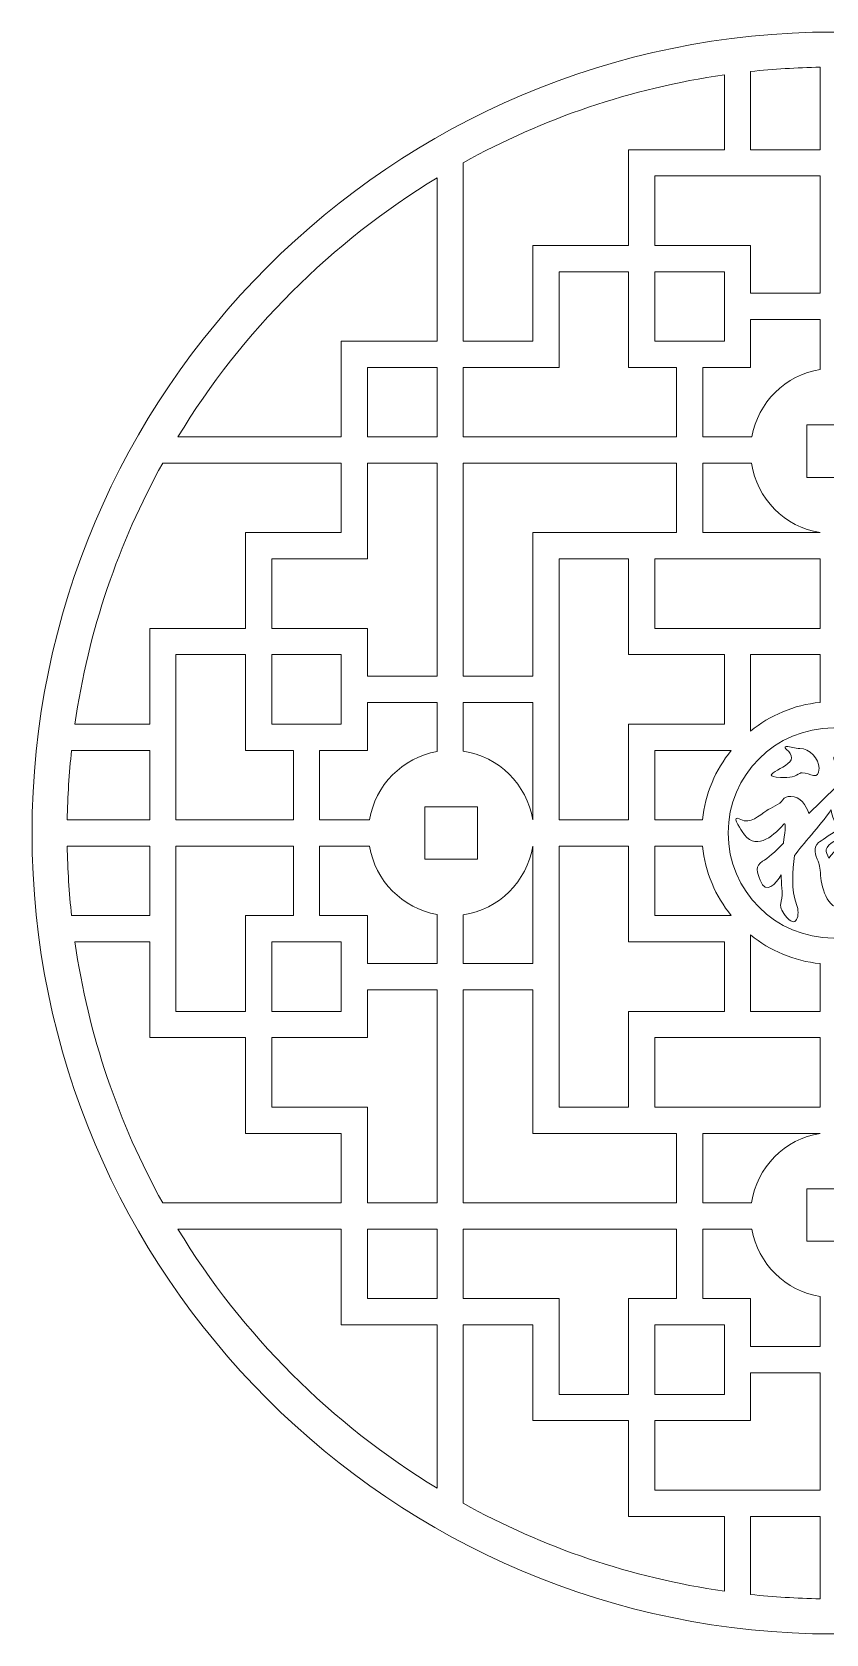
# Model space of a CAD drawing. Header units: centimetres. Extents: x -14 to 15, y -13.5 to 15.5.
# Drawn here: x -13.99 to 0.36, y -13.48 to 15.49 of the extents above; entities that cross this region are included whole.
import ezdxf

# ---------------------------------------------------------------- set-up
doc = ezdxf.new("R2010")
doc.units = ezdxf.units.CM
doc.header["$MEASUREMENT"] = 0
doc.layers.add('layer 1', color=7, linetype='Continuous')

msp = doc.modelspace()

# ---------------------------------------------------------------- linework, layer by layer
at = {"layer": 'layer 1', "color": 242, "lineweight": 9}
for points, knots in [([(0.49382, 15.48803), (8.47072, 15.48803), (14.9767, 8.98205), (14.9767, 1.00515), (14.9767, 1.00515), (14.9767, -6.97176), (8.47072, -13.47774), (0.49382, -13.47774), (0.49382, -13.47774), (-7.48309, -13.47774), (-13.98907, -6.97176), (-13.98907, 1.00515), (-13.98907, 1.00515), (-13.98907, 8.98205), (-7.48309, 15.48803), (0.49382, 15.48803)], [0, 0, 0, 0, 0.2, 0.2, 0.2, 0.2, 0.4, 0.4, 0.4, 0.4, 0.6, 0.6, 0.6, 0.6, 1, 1, 1, 1]), ([(-0.99986, 14.77386), (-0.99986, 14.77386), (-0.99986, 13.36108), (-0.99986, 13.36108), (-0.99986, 13.36108), (-0.99986, 13.36108), (0.25639, 13.36108), (0.25639, 13.36108), (0.25639, 13.36108), (0.25639, 13.36108), (0.25639, 14.85188), (0.25639, 14.85188), (0.25639, 14.85188), (-0.16713, 14.84458), (-0.58627, 14.8188), (-0.99986, 14.77386)], [0, 0, 0, 0, 0.2, 0.2, 0.2, 0.2, 0.4, 0.4, 0.4, 0.4, 0.6, 0.6, 0.6, 0.6, 1, 1, 1, 1]), ([(-3.20605, 13.36108), (-3.20605, 13.36108), (-1.47471, 13.36108), (-1.47471, 13.36108), (-1.47471, 13.36108), (-1.47471, 13.36108), (-1.47471, 14.71393), (-1.47471, 14.71393), (-1.47471, 14.71393), (-3.16395, 14.47176), (-4.75624, 13.92282), (-6.19357, 13.12591), (-6.19357, 13.12591), (-6.19357, 13.12591), (-6.19357, 9.89863), (-6.19357, 9.89863), (-6.19357, 9.89863), (-6.19357, 9.89863), (-4.93717, 9.89863), (-4.93717, 9.89863), (-4.93717, 9.89863), (-4.93717, 9.89863), (-4.93717, 11.62985), (-4.93717, 11.62985), (-4.93717, 11.62985), (-4.93717, 11.62985), (-3.20605, 11.62985), (-3.20605, 11.62985), (-3.20605, 11.62985), (-3.20605, 11.62985), (-3.20605, 13.36108), (-3.20605, 13.36108)], [0, 0, 0, 0, 0.11111111, 0.11111111, 0.11111111, 0.11111111, 0.22222222, 0.22222222, 0.22222222, 0.22222222, 0.33333333, 0.33333333, 0.33333333, 0.33333333, 0.44444444, 0.44444444, 0.44444444, 0.44444444, 0.55555556, 0.55555556, 0.55555556, 0.55555556, 0.66666667, 0.66666667, 0.66666667, 0.66666667, 0.77777778, 0.77777778, 0.77777778, 0.77777778, 1, 1, 1, 1]), ([(-11.35201, 8.16738), (-11.35201, 8.16738), (-8.3996, 8.16738), (-8.3996, 8.16738), (-8.3996, 8.16738), (-8.3996, 8.16738), (-8.3996, 9.89863), (-8.3996, 9.89863), (-8.3996, 9.89863), (-8.3996, 9.89863), (-6.66842, 9.89863), (-6.66842, 9.89863), (-6.66842, 9.89863), (-6.66842, 9.89863), (-6.66842, 12.85098), (-6.66842, 12.85098), (-6.66842, 12.85098), (-8.58006, 11.68983), (-10.19075, 10.07882), (-11.35201, 8.16738)], [0, 0, 0, 0, 0.16666667, 0.16666667, 0.16666667, 0.16666667, 0.33333333, 0.33333333, 0.33333333, 0.33333333, 0.5, 0.5, 0.5, 0.5, 0.66666667, 0.66666667, 0.66666667, 0.66666667, 1, 1, 1, 1]), ([(0.25639, 10.76424), (0.25639, 10.76424), (0.25639, 12.88623), (0.25639, 12.88623), (0.25639, 12.88623), (0.25639, 12.88623), (-2.7312, 12.88623), (-2.7312, 12.88623), (-2.7312, 12.88623), (-2.7312, 12.88623), (-2.7312, 11.62985), (-2.7312, 11.62985), (-2.7312, 11.62985), (-2.7312, 11.62985), (-0.99988, 11.62985), (-0.99988, 11.62985), (-0.99988, 11.62985), (-0.99988, 11.62985), (-0.99986, 10.76424), (-0.99986, 10.76424), (-0.99986, 10.76424), (-0.99986, 10.76424), (0.25639, 10.76424), (0.25639, 10.76424)], [0, 0, 0, 0, 0.14285714, 0.14285714, 0.14285714, 0.14285714, 0.28571429, 0.28571429, 0.28571429, 0.28571429, 0.42857143, 0.42857143, 0.42857143, 0.42857143, 0.57142857, 0.57142857, 0.57142857, 0.57142857, 0.71428571, 0.71428571, 0.71428571, 0.71428571, 1, 1, 1, 1]), ([(-6.19357, 9.42378), (-6.19357, 9.42378), (-6.19357, 8.16738), (-6.19357, 8.16738), (-6.19357, 8.16738), (-6.19357, 8.16738), (-2.34044, 8.16738), (-2.34044, 8.16738), (-2.34044, 8.16738), (-2.34044, 8.16738), (-2.34044, 9.42376), (-2.34044, 9.42376), (-2.34044, 9.42376), (-2.34044, 9.42376), (-3.20605, 9.42376), (-3.20605, 9.42376), (-3.20605, 9.42376), (-3.20605, 9.42376), (-3.20605, 11.155), (-3.20605, 11.155), (-3.20605, 11.155), (-3.20605, 11.155), (-4.46232, 11.155), (-4.46232, 11.155), (-4.46232, 11.155), (-4.46232, 11.155), (-4.46232, 9.42378), (-4.46232, 9.42378), (-4.46232, 9.42378), (-4.46232, 9.42378), (-6.19357, 9.42378), (-6.19357, 9.42378)], [0, 0, 0, 0, 0.11111111, 0.11111111, 0.11111111, 0.11111111, 0.22222222, 0.22222222, 0.22222222, 0.22222222, 0.33333333, 0.33333333, 0.33333333, 0.33333333, 0.44444444, 0.44444444, 0.44444444, 0.44444444, 0.55555556, 0.55555556, 0.55555556, 0.55555556, 0.66666667, 0.66666667, 0.66666667, 0.66666667, 0.77777778, 0.77777778, 0.77777778, 0.77777778, 1, 1, 1, 1]), ([(-1.47471, 11.155), (-1.47471, 11.155), (-2.7312, 11.155), (-2.7312, 11.155), (-2.7312, 11.155), (-2.7312, 11.155), (-2.7312, 9.89861), (-2.7312, 9.89861), (-2.7312, 9.89861), (-2.7312, 9.89861), (-1.47471, 9.89861), (-1.47471, 9.89861), (-1.47471, 9.89861), (-1.47471, 9.89861), (-1.47471, 11.155), (-1.47471, 11.155)], [0, 0, 0, 0, 0.2, 0.2, 0.2, 0.2, 0.4, 0.4, 0.4, 0.4, 0.6, 0.6, 0.6, 0.6, 1, 1, 1, 1]), ([(-0.97783, 8.16738), (-0.86908, 8.79166), (-0.37053, 9.28496), (0.25639, 9.3858), (0.25639, 9.3858), (0.25639, 9.3858), (0.25639, 10.28939), (0.25639, 10.28939), (0.25639, 10.28939), (0.25639, 10.28939), (-0.99986, 10.28939), (-0.99986, 10.28939), (-0.99986, 10.28939), (-0.99986, 10.28939), (-0.99998, 9.42376), (-0.99998, 9.42376), (-0.99998, 9.42376), (-0.99998, 9.42376), (-1.86559, 9.42376), (-1.86559, 9.42376), (-1.86559, 9.42376), (-1.86559, 9.42376), (-1.86559, 8.16738), (-1.86559, 8.16738), (-1.86559, 8.16738), (-1.86559, 8.16738), (-0.97783, 8.16738), (-0.97783, 8.16738)], [0, 0, 0, 0, 0.125, 0.125, 0.125, 0.125, 0.25, 0.25, 0.25, 0.25, 0.375, 0.375, 0.375, 0.375, 0.5, 0.5, 0.5, 0.5, 0.625, 0.625, 0.625, 0.625, 0.75, 0.75, 0.75, 0.75, 1, 1, 1, 1]), ([(-6.66842, 8.16738), (-6.66842, 8.16738), (-6.66842, 9.42378), (-6.66842, 9.42378), (-6.66842, 9.42378), (-6.66842, 9.42378), (-7.92475, 9.42378), (-7.92475, 9.42378), (-7.92475, 9.42378), (-7.92475, 9.42378), (-7.92475, 8.16738), (-7.92475, 8.16738), (-7.92475, 8.16738), (-7.92475, 8.16738), (-6.66842, 8.16738), (-6.66842, 8.16738)], [0, 0, 0, 0, 0.2, 0.2, 0.2, 0.2, 0.4, 0.4, 0.4, 0.4, 0.6, 0.6, 0.6, 0.6, 1, 1, 1, 1]), ([(0.01897, 8.38586), (0.01897, 8.38586), (0.96866, 8.38586), (0.96866, 8.38586), (0.96866, 8.38586), (0.96866, 8.38586), (0.96866, 7.43616), (0.96866, 7.43616), (0.96866, 7.43616), (0.96866, 7.43616), (0.01897, 7.43616), (0.01897, 7.43616), (0.01897, 7.43616), (0.01897, 7.43616), (0.01897, 8.38586), (0.01897, 8.38586)], [0, 0, 0, 0, 0.2, 0.2, 0.2, 0.2, 0.4, 0.4, 0.4, 0.4, 0.6, 0.6, 0.6, 0.6, 1, 1, 1, 1]), ([(-13.21496, 2.97367), (-13.21496, 2.97367), (-11.86204, 2.97367), (-11.86204, 2.97367), (-11.86204, 2.97367), (-11.86204, 2.97367), (-11.86204, 4.70491), (-11.86204, 4.70491), (-11.86204, 4.70491), (-11.86204, 4.70491), (-10.13082, 4.70491), (-10.13082, 4.70491), (-10.13082, 4.70491), (-10.13082, 4.70491), (-10.13082, 6.43619), (-10.13082, 6.43619), (-10.13082, 6.43619), (-10.13082, 6.43619), (-8.3996, 6.43619), (-8.3996, 6.43619), (-8.3996, 6.43619), (-8.3996, 6.43619), (-8.3996, 7.69253), (-8.3996, 7.69253), (-8.3996, 7.69253), (-8.3996, 7.69253), (-11.62694, 7.69253), (-11.62694, 7.69253), (-11.62694, 7.69253), (-12.42402, 6.25537), (-12.97281, 4.66288), (-13.21496, 2.97367)], [0, 0, 0, 0, 0.11111111, 0.11111111, 0.11111111, 0.11111111, 0.22222222, 0.22222222, 0.22222222, 0.22222222, 0.33333333, 0.33333333, 0.33333333, 0.33333333, 0.44444444, 0.44444444, 0.44444444, 0.44444444, 0.55555556, 0.55555556, 0.55555556, 0.55555556, 0.66666667, 0.66666667, 0.66666667, 0.66666667, 0.77777778, 0.77777778, 0.77777778, 0.77777778, 1, 1, 1, 1]), ([(-6.66842, 3.8393), (-6.66842, 3.8393), (-6.66842, 7.69253), (-6.66842, 7.69253), (-6.66842, 7.69253), (-6.66842, 7.69253), (-7.92475, 7.69253), (-7.92475, 7.69253), (-7.92475, 7.69253), (-7.92475, 7.69253), (-7.92475, 5.96134), (-7.92475, 5.96134), (-7.92475, 5.96134), (-7.92475, 5.96134), (-9.65597, 5.96134), (-9.65597, 5.96134), (-9.65597, 5.96134), (-9.65597, 5.96134), (-9.65597, 4.70491), (-9.65597, 4.70491), (-9.65597, 4.70491), (-9.65597, 4.70491), (-7.92475, 4.70491), (-7.92475, 4.70491), (-7.92475, 4.70491), (-7.92475, 4.70491), (-7.92475, 3.8393), (-7.92475, 3.8393), (-7.92475, 3.8393), (-7.92475, 3.8393), (-6.66842, 3.8393), (-6.66842, 3.8393)], [0, 0, 0, 0, 0.11111111, 0.11111111, 0.11111111, 0.11111111, 0.22222222, 0.22222222, 0.22222222, 0.22222222, 0.33333333, 0.33333333, 0.33333333, 0.33333333, 0.44444444, 0.44444444, 0.44444444, 0.44444444, 0.55555556, 0.55555556, 0.55555556, 0.55555556, 0.66666667, 0.66666667, 0.66666667, 0.66666667, 0.77777778, 0.77777778, 0.77777778, 0.77777778, 1, 1, 1, 1]), ([(-6.19357, 7.69253), (-6.19357, 7.69253), (-6.19357, 3.8393), (-6.19357, 3.8393), (-6.19357, 3.8393), (-6.19357, 3.8393), (-4.93718, 3.8393), (-4.93718, 3.8393), (-4.93718, 3.8393), (-4.93718, 3.8393), (-4.93718, 6.43612), (-4.93718, 6.43612), (-4.93718, 6.43612), (-4.93718, 6.43612), (-2.34044, 6.43612), (-2.34044, 6.43612), (-2.34044, 6.43612), (-2.34044, 6.43612), (-2.34044, 7.69253), (-2.34044, 7.69253), (-2.34044, 7.69253), (-2.34044, 7.69253), (-6.19357, 7.69253), (-6.19357, 7.69253)], [0, 0, 0, 0, 0.14285714, 0.14285714, 0.14285714, 0.14285714, 0.28571429, 0.28571429, 0.28571429, 0.28571429, 0.42857143, 0.42857143, 0.42857143, 0.42857143, 0.57142857, 0.57142857, 0.57142857, 0.57142857, 0.71428571, 0.71428571, 0.71428571, 0.71428571, 1, 1, 1, 1]), ([(0.25639, 6.43622), (-0.38315, 6.53911), (-0.8891, 7.0504), (-0.98391, 7.69253), (-0.98391, 7.69253), (-0.98391, 7.69253), (-1.86559, 7.69253), (-1.86559, 7.69253), (-1.86559, 7.69253), (-1.86559, 7.69253), (-1.86559, 6.43612), (-1.86559, 6.43612), (-1.86559, 6.43612), (-1.86559, 6.43612), (0.25639, 6.43622), (0.25639, 6.43622)], [0, 0, 0, 0, 0.2, 0.2, 0.2, 0.2, 0.4, 0.4, 0.4, 0.4, 0.6, 0.6, 0.6, 0.6, 1, 1, 1, 1]), ([(-4.46233, 1.24257), (-4.46233, 1.24257), (-3.20593, 1.24257), (-3.20593, 1.24257), (-3.20593, 1.24257), (-3.20593, 1.24257), (-3.20593, 2.97369), (-3.20593, 2.97369), (-3.20593, 2.97369), (-3.20593, 2.97369), (-1.47471, 2.97369), (-1.47471, 2.97369), (-1.47471, 2.97369), (-1.47471, 2.97369), (-1.47471, 4.23006), (-1.47471, 4.23006), (-1.47471, 4.23006), (-1.47471, 4.23006), (-3.20595, 4.23006), (-3.20595, 4.23006), (-3.20595, 4.23006), (-3.20595, 4.23006), (-3.20595, 5.96127), (-3.20595, 5.96127), (-3.20595, 5.96127), (-3.20595, 5.96127), (-4.46233, 5.96127), (-4.46233, 5.96127), (-4.46233, 5.96127), (-4.46233, 5.96127), (-4.46233, 1.24257), (-4.46233, 1.24257)], [0, 0, 0, 0, 0.11111111, 0.11111111, 0.11111111, 0.11111111, 0.22222222, 0.22222222, 0.22222222, 0.22222222, 0.33333333, 0.33333333, 0.33333333, 0.33333333, 0.44444444, 0.44444444, 0.44444444, 0.44444444, 0.55555556, 0.55555556, 0.55555556, 0.55555556, 0.66666667, 0.66666667, 0.66666667, 0.66666667, 0.77777778, 0.77777778, 0.77777778, 0.77777778, 1, 1, 1, 1]), ([(0.25639, 4.70491), (0.25639, 4.70491), (0.25639, 5.96127), (0.25639, 5.96127), (0.25639, 5.96127), (0.25639, 5.96127), (-2.7311, 5.96127), (-2.7311, 5.96127), (-2.7311, 5.96127), (-2.7311, 5.96127), (-2.7311, 4.70491), (-2.7311, 4.70491), (-2.7311, 4.70491), (-2.7311, 4.70491), (0.25639, 4.70491), (0.25639, 4.70491)], [0, 0, 0, 0, 0.2, 0.2, 0.2, 0.2, 0.4, 0.4, 0.4, 0.4, 0.6, 0.6, 0.6, 0.6, 1, 1, 1, 1]), ([(-11.38719, 1.24257), (-11.38719, 1.24257), (-9.26521, 1.24257), (-9.26521, 1.24257), (-9.26521, 1.24257), (-9.26521, 1.24257), (-9.26521, 2.49891), (-9.26521, 2.49891), (-9.26521, 2.49891), (-9.26521, 2.49891), (-10.13082, 2.49891), (-10.13082, 2.49891), (-10.13082, 2.49891), (-10.13082, 2.49891), (-10.13082, 4.23006), (-10.13082, 4.23006), (-10.13082, 4.23006), (-10.13082, 4.23006), (-11.38719, 4.23006), (-11.38719, 4.23006), (-11.38719, 4.23006), (-11.38719, 4.23006), (-11.38719, 1.24257), (-11.38719, 1.24257)], [0, 0, 0, 0, 0.14285714, 0.14285714, 0.14285714, 0.14285714, 0.28571429, 0.28571429, 0.28571429, 0.28571429, 0.42857143, 0.42857143, 0.42857143, 0.42857143, 0.57142857, 0.57142857, 0.57142857, 0.57142857, 0.71428571, 0.71428571, 0.71428571, 0.71428571, 1, 1, 1, 1]), ([(-8.3996, 2.97375), (-8.3996, 2.97375), (-8.3996, 4.23006), (-8.3996, 4.23006), (-8.3996, 4.23006), (-8.3996, 4.23006), (-9.65597, 4.23006), (-9.65597, 4.23006), (-9.65597, 4.23006), (-9.65597, 4.23006), (-9.65597, 2.97375), (-9.65597, 2.97375), (-9.65597, 2.97375), (-9.65597, 2.97375), (-8.3996, 2.97375), (-8.3996, 2.97375)], [0, 0, 0, 0, 0.2, 0.2, 0.2, 0.2, 0.4, 0.4, 0.4, 0.4, 0.6, 0.6, 0.6, 0.6, 1, 1, 1, 1]), ([(-0.99986, 2.84824), (-0.6493, 3.13301), (-0.21656, 3.32019), (0.25639, 3.36752), (0.25639, 3.36752), (0.25639, 3.36752), (0.25639, 4.23006), (0.25639, 4.23006), (0.25639, 4.23006), (0.25639, 4.23006), (-0.99986, 4.23006), (-0.99986, 4.23006), (-0.99986, 4.23006), (-0.99986, 4.23006), (-0.99986, 2.84824), (-0.99986, 2.84824)], [0, 0, 0, 0, 0.2, 0.2, 0.2, 0.2, 0.4, 0.4, 0.4, 0.4, 0.6, 0.6, 0.6, 0.6, 1, 1, 1, 1]), ([(-7.88685, 1.24257), (-7.78599, 1.86947), (-7.29272, 2.36804), (-6.66842, 2.47679), (-6.66842, 2.47679), (-6.66842, 2.47679), (-6.66842, 3.36445), (-6.66842, 3.36445), (-6.66842, 3.36445), (-6.66842, 3.36445), (-7.92475, 3.36445), (-7.92475, 3.36445), (-7.92475, 3.36445), (-7.92475, 3.36445), (-7.92475, 2.49891), (-7.92475, 2.49891), (-7.92475, 2.49891), (-7.92475, 2.49891), (-8.79036, 2.49891), (-8.79036, 2.49891), (-8.79036, 2.49891), (-8.79036, 2.49891), (-8.79036, 1.24257), (-8.79036, 1.24257), (-8.79036, 1.24257), (-8.79036, 1.24257), (-7.88685, 1.24257), (-7.88685, 1.24257)], [0, 0, 0, 0, 0.125, 0.125, 0.125, 0.125, 0.25, 0.25, 0.25, 0.25, 0.375, 0.375, 0.375, 0.375, 0.5, 0.5, 0.5, 0.5, 0.625, 0.625, 0.625, 0.625, 0.75, 0.75, 0.75, 0.75, 1, 1, 1, 1]), ([(-6.19357, 2.48287), (-5.55144, 2.38806), (-5.04015, 1.88211), (-4.93727, 1.24257), (-4.93727, 1.24257), (-4.93727, 1.24257), (-4.93718, 3.36445), (-4.93718, 3.36445), (-4.93718, 3.36445), (-4.93718, 3.36445), (-6.19357, 3.36445), (-6.19357, 3.36445), (-6.19357, 3.36445), (-6.19357, 3.36445), (-6.19357, 2.48287), (-6.19357, 2.48287)], [0, 0, 0, 0, 0.2, 0.2, 0.2, 0.2, 0.4, 0.4, 0.4, 0.4, 0.6, 0.6, 0.6, 0.6, 1, 1, 1, 1]), ([(0.49382, 2.90454), (1.53997, 2.90454), (2.39321, 2.0513), (2.39321, 1.00515), (2.39321, 1.00515), (2.39321, -0.04101), (1.53997, -0.89425), (0.49382, -0.89425), (0.49382, -0.89425), (-0.55234, -0.89425), (-1.40558, -0.04101), (-1.40558, 1.00515), (-1.40558, 1.00515), (-1.40558, 2.0513), (-0.55234, 2.90454), (0.49382, 2.90454)], [0, 0, 0, 0, 0.2, 0.2, 0.2, 0.2, 0.4, 0.4, 0.4, 0.4, 0.6, 0.6, 0.6, 0.6, 1, 1, 1, 1]), ([(0.41444, 0.55104), (0.63576, 0.85156), (1.06831, 0.98878), (1.43276, 0.98878), (1.43276, 0.98878), (1.60713, 0.98878), (1.94976, 0.89844), (1.94976, 0.67377), (1.94976, 0.67377), (1.94976, 0.39902), (1.80775, -0.21355), (1.61488, -0.40626), (1.61488, -0.40626), (1.51382, -0.50723), (1.41516, -0.60861), (1.30743, -0.47172), (1.30743, -0.47172), (1.23106, -0.37469), (1.12946, -0.3494), (1.06068, -0.23444), (1.06068, -0.23444), (1.02151, -0.2208), (0.91446, -0.24945), (0.73952, -0.32035), (0.73952, -0.32035), (0.41019, -0.46779), (0.28416, 0.00458), (0.2656, 0.23603), (0.2656, 0.23603), (0.25451, 0.3744), (0.23762, 0.46187), (0.22252, 0.49377), (0.22252, 0.49377), (0.17278, 0.59886), (0.12216, 0.74639), (0.22643, 0.83128), (0.22643, 0.83128), (0.26749, 0.8647), (0.39485, 0.94787), (0.60636, 1.07879), (0.60636, 1.07879), (0.51604, 1.20314), (0.47533, 1.29541), (0.45603, 1.42483), (0.45603, 1.42483), (0.24024, 1.11125), (-0.06371, 0.80476), (-0.20439, 0.59604), (-0.20439, 0.59604), (-0.2386, 0.32802), (-0.27296, -0.03181), (-0.16914, -0.28762), (-0.16914, -0.28762), (-0.09532, -0.4695), (-0.17607, -0.76159), (-0.37476, -0.48604), (-0.37476, -0.48604), (-0.44065, -0.39468), (-0.4766, -0.33737), (-0.44722, -0.2283), (-0.44722, -0.2283), (-0.41034, -0.09135), (-0.45212, 0.10497), (-0.44722, 0.24831), (-0.44722, 0.24831), (-0.54152, 0.09656), (-0.72143, -0.13396), (-0.82713, 0.15216), (-0.82713, 0.15216), (-0.87793, 0.28964), (-0.92945, 0.41076), (-0.78405, 0.49377), (-0.78405, 0.49377), (-0.69052, 0.54718), (-0.56472, 0.65741), (-0.40806, 0.82105), (-0.40806, 0.82105), (-0.40738, 0.8298), (-0.35311, 1.17288), (-0.38063, 1.17288), (-0.38063, 1.17288), (-0.38847, 1.17288), (-0.39761, 1.16742), (-0.40806, 1.15652), (-0.40806, 1.15652), (-0.60821, 0.92591), (-0.93021, 0.66363), (-1.15417, 1.03379), (-1.15417, 1.03379), (-1.1957, 1.10242), (-1.36944, 1.34938), (-1.17963, 1.25061), (-1.17963, 1.25061), (-1.00207, 1.15822), (-0.84982, 1.3204), (-0.70964, 1.41016), (-0.70964, 1.41016), (-0.64669, 1.45047), (-0.45534, 1.53391), (-0.42176, 1.59835), (-0.42176, 1.59835), (-0.39289, 1.65374), (-0.33391, 1.66789), (-0.27489, 1.66789), (-0.27489, 1.66789), (-0.10719, 1.66789), (0.01131, 1.50316), (0.05019, 1.35698), (0.05019, 1.35698), (0.28595, 1.57812), (0.52059, 1.8267), (0.76301, 2.04018), (0.76301, 2.04018), (0.63767, 2.11655), (0.56745, 2.17999), (0.55543, 2.22837), (0.55543, 2.22837), (0.52986, 2.33127), (0.4243, 2.39202), (0.60831, 2.39202), (0.60831, 2.39202), (0.75181, 2.39202), (1.04112, 2.47472), (1.15468, 2.56179), (1.15468, 2.56179), (1.26873, 2.64923), (1.32717, 2.60495), (1.44059, 2.53111), (1.44059, 2.53111), (1.60388, 2.4248), (1.61899, 2.21815), (1.39752, 2.20791), (1.39752, 2.20791), (1.24229, 2.20074), (1.0764, 2.05958), (0.96276, 1.96859), (0.96276, 1.96859), (0.92523, 1.93854), (0.69726, 1.78815), (0.71993, 1.71698), (0.71993, 1.71698), (0.87921, 1.78518), (0.99223, 1.84516), (1.05676, 1.89495), (1.05676, 1.89495), (1.26442, 2.05521), (1.51893, 1.95488), (1.51893, 1.68017), (1.51893, 1.68017), (1.51893, 1.50258), (1.27375, 1.47546), (1.34855, 1.29561), (1.34855, 1.29561), (1.38294, 1.21292), (1.3195, 1.19371), (1.24085, 1.16879), (1.24085, 1.16879), (1.059, 1.11115), (0.89187, 1.03811), (0.74344, 0.95196), (0.74344, 0.95196), (0.71571, 0.93587), (0.6853, 0.93204), (0.65923, 0.92742), (0.65923, 0.92742), (0.61324, 0.91928), (0.39092, 0.81276), (0.36519, 0.70524), (0.36519, 0.70524), (0.35301, 0.6543), (0.38833, 0.61377), (0.41444, 0.55104)], [0, 0, 0, 0, 0.02272727, 0.02272727, 0.02272727, 0.02272727, 0.04545455, 0.04545455, 0.04545455, 0.04545455, 0.06818182, 0.06818182, 0.06818182, 0.06818182, 0.09090909, 0.09090909, 0.09090909, 0.09090909, 0.11363636, 0.11363636, 0.11363636, 0.11363636, 0.13636364, 0.13636364, 0.13636364, 0.13636364, 0.15909091, 0.15909091, 0.15909091, 0.15909091, 0.18181818, 0.18181818, 0.18181818, 0.18181818, 0.20454545, 0.20454545, 0.20454545, 0.20454545, 0.22727273, 0.22727273, 0.22727273, 0.22727273, 0.25, 0.25, 0.25, 0.25, 0.27272727, 0.27272727, 0.27272727, 0.27272727, 0.29545455, 0.29545455, 0.29545455, 0.29545455, 0.31818182, 0.31818182, 0.31818182, 0.31818182, 0.34090909, 0.34090909, 0.34090909, 0.34090909, 0.36363636, 0.36363636, 0.36363636, 0.36363636, 0.38636364, 0.38636364, 0.38636364, 0.38636364, 0.40909091, 0.40909091, 0.40909091, 0.40909091, 0.43181818, 0.43181818, 0.43181818, 0.43181818, 0.45454545, 0.45454545, 0.45454545, 0.45454545, 0.47727273, 0.47727273, 0.47727273, 0.47727273, 0.5, 0.5, 0.5, 0.5, 0.52272727, 0.52272727, 0.52272727, 0.52272727, 0.54545455, 0.54545455, 0.54545455, 0.54545455, 0.56818182, 0.56818182, 0.56818182, 0.56818182, 0.59090909, 0.59090909, 0.59090909, 0.59090909, 0.61363636, 0.61363636, 0.61363636, 0.61363636, 0.63636364, 0.63636364, 0.63636364, 0.63636364, 0.65909091, 0.65909091, 0.65909091, 0.65909091, 0.68181818, 0.68181818, 0.68181818, 0.68181818, 0.70454545, 0.70454545, 0.70454545, 0.70454545, 0.72727273, 0.72727273, 0.72727273, 0.72727273, 0.75, 0.75, 0.75, 0.75, 0.77272727, 0.77272727, 0.77272727, 0.77272727, 0.79545455, 0.79545455, 0.79545455, 0.79545455, 0.81818182, 0.81818182, 0.81818182, 0.81818182, 0.84090909, 0.84090909, 0.84090909, 0.84090909, 0.86363636, 0.86363636, 0.86363636, 0.86363636, 0.88636364, 0.88636364, 0.88636364, 0.88636364, 0.90909091, 0.90909091, 0.90909091, 0.90909091, 0.93181818, 0.93181818, 0.93181818, 0.93181818, 0.95454545, 0.95454545, 0.95454545, 0.95454545, 1, 1, 1, 1]), ([(-13.35291, 1.24257), (-13.35291, 1.24257), (-11.86204, 1.24257), (-11.86204, 1.24257), (-11.86204, 1.24257), (-11.86204, 1.24257), (-11.86204, 2.49882), (-11.86204, 2.49882), (-11.86204, 2.49882), (-11.86204, 2.49882), (-13.27489, 2.49882), (-13.27489, 2.49882), (-13.27489, 2.49882), (-13.31959, 2.08516), (-13.34572, 1.66612), (-13.35291, 1.24257)], [0, 0, 0, 0, 0.2, 0.2, 0.2, 0.2, 0.4, 0.4, 0.4, 0.4, 0.6, 0.6, 0.6, 0.6, 1, 1, 1, 1]), ([(-1.86856, 1.24257), (-1.82121, 1.71552), (-1.63407, 2.14831), (-1.34926, 2.49884), (-1.34926, 2.49884), (-1.34926, 2.49884), (-2.73108, 2.49884), (-2.73108, 2.49884), (-2.73108, 2.49884), (-2.73108, 2.49884), (-2.73108, 1.24257), (-2.73108, 1.24257), (-2.73108, 1.24257), (-2.73108, 1.24257), (-1.86856, 1.24257), (-1.86856, 1.24257)], [0, 0, 0, 0, 0.2, 0.2, 0.2, 0.2, 0.4, 0.4, 0.4, 0.4, 0.6, 0.6, 0.6, 0.6, 1, 1, 1, 1]), ([(-0.35781, 2.56777), (-0.27862, 2.56777), (-0.19909, 2.53417), (-0.10944, 2.53417), (-0.10944, 2.53417), (0.06313, 2.53417), (0.2375, 2.34667), (0.2375, 2.17712), (0.2375, 2.17712), (0.2375, 1.94276), (0.07113, 2.0931), (-0.07001, 2.0931), (-0.07001, 2.0931), (-0.09367, 2.0931), (-0.12788, 2.07841), (-0.17055, 2.05109), (-0.17055, 2.05109), (-0.21323, 2.02378), (-0.27238, 2.00909), (-0.34599, 2.00909), (-0.34599, 2.00909), (-1.02445, 2.00909), (-0.25926, 2.17568), (-0.25926, 2.36194), (-0.25926, 2.36194), (-0.25926, 2.41514), (-0.29053, 2.46721), (-0.34993, 2.51736), (-0.34993, 2.51736), (-0.36192, 2.52748), (-0.40045, 2.56777), (-0.35781, 2.56777)], [0, 0, 0, 0, 0.11111111, 0.11111111, 0.11111111, 0.11111111, 0.22222222, 0.22222222, 0.22222222, 0.22222222, 0.33333333, 0.33333333, 0.33333333, 0.33333333, 0.44444444, 0.44444444, 0.44444444, 0.44444444, 0.55555556, 0.55555556, 0.55555556, 0.55555556, 0.66666667, 0.66666667, 0.66666667, 0.66666667, 0.77777778, 0.77777778, 0.77777778, 0.77777778, 1, 1, 1, 1]), ([(-6.88691, 1.47999), (-6.88691, 1.47999), (-5.93722, 1.47999), (-5.93722, 1.47999), (-5.93722, 1.47999), (-5.93722, 1.47999), (-5.93722, 0.5303), (-5.93722, 0.5303), (-5.93722, 0.5303), (-5.93722, 0.5303), (-6.88691, 0.5303), (-6.88691, 0.5303), (-6.88691, 0.5303), (-6.88691, 0.5303), (-6.88691, 1.47999), (-6.88691, 1.47999)], [0, 0, 0, 0, 0.2, 0.2, 0.2, 0.2, 0.4, 0.4, 0.4, 0.4, 0.6, 0.6, 0.6, 0.6, 1, 1, 1, 1]), ([(-13.27486, -0.4888), (-13.27486, -0.4888), (-11.86204, -0.4888), (-11.86204, -0.4888), (-11.86204, -0.4888), (-11.86204, -0.4888), (-11.86204, 0.76772), (-11.86204, 0.76772), (-11.86204, 0.76772), (-11.86204, 0.76772), (-13.35291, 0.76772), (-13.35291, 0.76772), (-13.35291, 0.76772), (-13.34561, 0.34411), (-13.31983, -0.07513), (-13.27486, -0.4888)], [0, 0, 0, 0, 0.2, 0.2, 0.2, 0.2, 0.4, 0.4, 0.4, 0.4, 0.6, 0.6, 0.6, 0.6, 1, 1, 1, 1]), ([(-9.26521, 0.76772), (-9.26521, 0.76772), (-11.38719, 0.76772), (-11.38719, 0.76772), (-11.38719, 0.76772), (-11.38719, 0.76772), (-11.38719, -2.21997), (-11.38719, -2.21997), (-11.38719, -2.21997), (-11.38719, -2.21997), (-10.13082, -2.21997), (-10.13082, -2.21997), (-10.13082, -2.21997), (-10.13082, -2.21997), (-10.13082, -0.48875), (-10.13082, -0.48875), (-10.13082, -0.48875), (-10.13082, -0.48875), (-9.26521, -0.48875), (-9.26521, -0.48875), (-9.26521, -0.48875), (-9.26521, -0.48875), (-9.26521, 0.76772), (-9.26521, 0.76772)], [0, 0, 0, 0, 0.14285714, 0.14285714, 0.14285714, 0.14285714, 0.28571429, 0.28571429, 0.28571429, 0.28571429, 0.42857143, 0.42857143, 0.42857143, 0.42857143, 0.57142857, 0.57142857, 0.57142857, 0.57142857, 0.71428571, 0.71428571, 0.71428571, 0.71428571, 1, 1, 1, 1]), ([(-6.66842, -0.46649), (-7.29271, -0.35774), (-7.78599, 0.14083), (-7.88685, 0.76772), (-7.88685, 0.76772), (-7.88685, 0.76772), (-8.79036, 0.76772), (-8.79036, 0.76772), (-8.79036, 0.76772), (-8.79036, 0.76772), (-8.79036, -0.48875), (-8.79036, -0.48875), (-8.79036, -0.48875), (-8.79036, -0.48875), (-7.92475, -0.48875), (-7.92475, -0.48875), (-7.92475, -0.48875), (-7.92475, -0.48875), (-7.92475, -1.35436), (-7.92475, -1.35436), (-7.92475, -1.35436), (-7.92475, -1.35436), (-6.66842, -1.35436), (-6.66842, -1.35436), (-6.66842, -1.35436), (-6.66842, -1.35436), (-6.66842, -0.46649), (-6.66842, -0.46649)], [0, 0, 0, 0, 0.125, 0.125, 0.125, 0.125, 0.25, 0.25, 0.25, 0.25, 0.375, 0.375, 0.375, 0.375, 0.5, 0.5, 0.5, 0.5, 0.625, 0.625, 0.625, 0.625, 0.75, 0.75, 0.75, 0.75, 1, 1, 1, 1]), ([(-4.93727, 0.76772), (-5.04016, 0.1282), (-5.55143, -0.37777), (-6.19357, -0.47257), (-6.19357, -0.47257), (-6.19357, -0.47257), (-6.19357, -1.35436), (-6.19357, -1.35436), (-6.19357, -1.35436), (-6.19357, -1.35436), (-4.93718, -1.35436), (-4.93718, -1.35436), (-4.93718, -1.35436), (-4.93718, -1.35436), (-4.93727, 0.76772), (-4.93727, 0.76772)], [0, 0, 0, 0, 0.2, 0.2, 0.2, 0.2, 0.4, 0.4, 0.4, 0.4, 0.6, 0.6, 0.6, 0.6, 1, 1, 1, 1]), ([(-3.20593, 0.76772), (-3.20593, 0.76772), (-4.46233, 0.76772), (-4.46233, 0.76772), (-4.46233, 0.76772), (-4.46233, 0.76772), (-4.46233, -3.95119), (-4.46233, -3.95119), (-4.46233, -3.95119), (-4.46233, -3.95119), (-3.20595, -3.95119), (-3.20595, -3.95119), (-3.20595, -3.95119), (-3.20595, -3.95119), (-3.20595, -2.22003), (-3.20595, -2.22003), (-3.20595, -2.22003), (-3.20595, -2.22003), (-1.47471, -2.22003), (-1.47471, -2.22003), (-1.47471, -2.22003), (-1.47471, -2.22003), (-1.47471, -0.96367), (-1.47471, -0.96367), (-1.47471, -0.96367), (-1.47471, -0.96367), (-3.20593, -0.9636), (-3.20593, -0.9636), (-3.20593, -0.9636), (-3.20593, -0.9636), (-3.20593, 0.76772), (-3.20593, 0.76772)], [0, 0, 0, 0, 0.11111111, 0.11111111, 0.11111111, 0.11111111, 0.22222222, 0.22222222, 0.22222222, 0.22222222, 0.33333333, 0.33333333, 0.33333333, 0.33333333, 0.44444444, 0.44444444, 0.44444444, 0.44444444, 0.55555556, 0.55555556, 0.55555556, 0.55555556, 0.66666667, 0.66666667, 0.66666667, 0.66666667, 0.77777778, 0.77777778, 0.77777778, 0.77777778, 1, 1, 1, 1]), ([(-1.34904, -0.48882), (-1.63394, -0.13822), (-1.82122, 0.29464), (-1.86856, 0.76772), (-1.86856, 0.76772), (-1.86856, 0.76772), (-2.73108, 0.76772), (-2.73108, 0.76772), (-2.73108, 0.76772), (-2.73108, 0.76772), (-2.73108, -0.48882), (-2.73108, -0.48882), (-2.73108, -0.48882), (-2.73108, -0.48882), (-1.34904, -0.48882), (-1.34904, -0.48882)], [0, 0, 0, 0, 0.2, 0.2, 0.2, 0.2, 0.4, 0.4, 0.4, 0.4, 0.6, 0.6, 0.6, 0.6, 1, 1, 1, 1]), ([(0.25639, -1.35722), (-0.21656, -1.30989), (-0.64934, -1.12273), (-0.99986, -0.83794), (-0.99986, -0.83794), (-0.99986, -0.83794), (-0.99986, -2.22003), (-0.99986, -2.22003), (-0.99986, -2.22003), (-0.99986, -2.22003), (0.25639, -2.22003), (0.25639, -2.22003), (0.25639, -2.22003), (0.25639, -2.22003), (0.25639, -1.35722), (0.25639, -1.35722)], [0, 0, 0, 0, 0.2, 0.2, 0.2, 0.2, 0.4, 0.4, 0.4, 0.4, 0.6, 0.6, 0.6, 0.6, 1, 1, 1, 1]), ([(-11.62678, -5.6825), (-11.62678, -5.6825), (-8.3996, -5.6825), (-8.3996, -5.6825), (-8.3996, -5.6825), (-8.3996, -5.6825), (-8.3996, -4.42604), (-8.3996, -4.42604), (-8.3996, -4.42604), (-8.3996, -4.42604), (-10.13082, -4.42604), (-10.13082, -4.42604), (-10.13082, -4.42604), (-10.13082, -4.42604), (-10.13082, -2.69482), (-10.13082, -2.69482), (-10.13082, -2.69482), (-10.13082, -2.69482), (-11.86204, -2.69482), (-11.86204, -2.69482), (-11.86204, -2.69482), (-11.86204, -2.69482), (-11.86204, -0.96365), (-11.86204, -0.96365), (-11.86204, -0.96365), (-11.86204, -0.96365), (-13.21492, -0.96365), (-13.21492, -0.96365), (-13.21492, -0.96365), (-12.9725, -2.65276), (-12.424, -4.24527), (-11.62678, -5.6825)], [0, 0, 0, 0, 0.11111111, 0.11111111, 0.11111111, 0.11111111, 0.22222222, 0.22222222, 0.22222222, 0.22222222, 0.33333333, 0.33333333, 0.33333333, 0.33333333, 0.44444444, 0.44444444, 0.44444444, 0.44444444, 0.55555556, 0.55555556, 0.55555556, 0.55555556, 0.66666667, 0.66666667, 0.66666667, 0.66666667, 0.77777778, 0.77777778, 0.77777778, 0.77777778, 1, 1, 1, 1]), ([(-9.65597, -2.21997), (-9.65597, -2.21997), (-8.3996, -2.21997), (-8.3996, -2.21997), (-8.3996, -2.21997), (-8.3996, -2.21997), (-8.3996, -0.9636), (-8.3996, -0.9636), (-8.3996, -0.9636), (-8.3996, -0.9636), (-9.65597, -0.9636), (-9.65597, -0.9636), (-9.65597, -0.9636), (-9.65597, -0.9636), (-9.65597, -2.21997), (-9.65597, -2.21997)], [0, 0, 0, 0, 0.2, 0.2, 0.2, 0.2, 0.4, 0.4, 0.4, 0.4, 0.6, 0.6, 0.6, 0.6, 1, 1, 1, 1]), ([(-6.66842, -5.6825), (-6.66842, -5.6825), (-6.66842, -1.82921), (-6.66842, -1.82921), (-6.66842, -1.82921), (-6.66842, -1.82921), (-7.92475, -1.82921), (-7.92475, -1.82921), (-7.92475, -1.82921), (-7.92475, -1.82921), (-7.92475, -2.69482), (-7.92475, -2.69482), (-7.92475, -2.69482), (-7.92475, -2.69482), (-9.65597, -2.69482), (-9.65597, -2.69482), (-9.65597, -2.69482), (-9.65597, -2.69482), (-9.65597, -3.95119), (-9.65597, -3.95119), (-9.65597, -3.95119), (-9.65597, -3.95119), (-7.92475, -3.95119), (-7.92475, -3.95119), (-7.92475, -3.95119), (-7.92475, -3.95119), (-7.92475, -5.6825), (-7.92475, -5.6825), (-7.92475, -5.6825), (-7.92475, -5.6825), (-6.66842, -5.6825), (-6.66842, -5.6825)], [0, 0, 0, 0, 0.11111111, 0.11111111, 0.11111111, 0.11111111, 0.22222222, 0.22222222, 0.22222222, 0.22222222, 0.33333333, 0.33333333, 0.33333333, 0.33333333, 0.44444444, 0.44444444, 0.44444444, 0.44444444, 0.55555556, 0.55555556, 0.55555556, 0.55555556, 0.66666667, 0.66666667, 0.66666667, 0.66666667, 0.77777778, 0.77777778, 0.77777778, 0.77777778, 1, 1, 1, 1]), ([(-6.19357, -1.82921), (-6.19357, -1.82921), (-6.19357, -5.6825), (-6.19357, -5.6825), (-6.19357, -5.6825), (-6.19357, -5.6825), (-2.34034, -5.6825), (-2.34034, -5.6825), (-2.34034, -5.6825), (-2.34034, -5.6825), (-2.34034, -4.42604), (-2.34034, -4.42604), (-2.34034, -4.42604), (-2.34034, -4.42604), (-4.93718, -4.42604), (-4.93718, -4.42604), (-4.93718, -4.42604), (-4.93718, -4.42604), (-4.93718, -1.82921), (-4.93718, -1.82921), (-4.93718, -1.82921), (-4.93718, -1.82921), (-6.19357, -1.82921), (-6.19357, -1.82921)], [0, 0, 0, 0, 0.14285714, 0.14285714, 0.14285714, 0.14285714, 0.28571429, 0.28571429, 0.28571429, 0.28571429, 0.42857143, 0.42857143, 0.42857143, 0.42857143, 0.57142857, 0.57142857, 0.57142857, 0.57142857, 0.71428571, 0.71428571, 0.71428571, 0.71428571, 1, 1, 1, 1]), ([(0.25639, -3.95119), (0.25639, -3.95119), (0.25639, -2.69488), (0.25639, -2.69488), (0.25639, -2.69488), (0.25639, -2.69488), (-2.7311, -2.69488), (-2.7311, -2.69488), (-2.7311, -2.69488), (-2.7311, -2.69488), (-2.7311, -3.95119), (-2.7311, -3.95119), (-2.7311, -3.95119), (-2.7311, -3.95119), (0.25639, -3.95119), (0.25639, -3.95119)], [0, 0, 0, 0, 0.2, 0.2, 0.2, 0.2, 0.4, 0.4, 0.4, 0.4, 0.6, 0.6, 0.6, 0.6, 1, 1, 1, 1]), ([(-0.98392, -5.6825), (-0.88914, -5.04034), (-0.38317, -4.52901), (0.25639, -4.42613), (0.25639, -4.42613), (0.25639, -4.42613), (-1.86549, -4.42604), (-1.86549, -4.42604), (-1.86549, -4.42604), (-1.86549, -4.42604), (-1.86549, -5.6825), (-1.86549, -5.6825), (-1.86549, -5.6825), (-1.86549, -5.6825), (-0.98392, -5.6825), (-0.98392, -5.6825)], [0, 0, 0, 0, 0.2, 0.2, 0.2, 0.2, 0.4, 0.4, 0.4, 0.4, 0.6, 0.6, 0.6, 0.6, 1, 1, 1, 1]), ([(0.01897, -5.42608), (0.01897, -5.42608), (0.96866, -5.42608), (0.96866, -5.42608), (0.96866, -5.42608), (0.96866, -5.42608), (0.96866, -6.37577), (0.96866, -6.37577), (0.96866, -6.37577), (0.96866, -6.37577), (0.01897, -6.37577), (0.01897, -6.37577), (0.01897, -6.37577), (0.01897, -6.37577), (0.01897, -5.42608), (0.01897, -5.42608)], [0, 0, 0, 0, 0.2, 0.2, 0.2, 0.2, 0.4, 0.4, 0.4, 0.4, 0.6, 0.6, 0.6, 0.6, 1, 1, 1, 1]), ([(-6.66842, -10.84067), (-6.66842, -10.84067), (-6.66842, -7.88848), (-6.66842, -7.88848), (-6.66842, -7.88848), (-6.66842, -7.88848), (-8.3996, -7.88848), (-8.3996, -7.88848), (-8.3996, -7.88848), (-8.3996, -7.88848), (-8.3996, -6.15735), (-8.3996, -6.15735), (-8.3996, -6.15735), (-8.3996, -6.15735), (-11.35184, -6.15735), (-11.35184, -6.15735), (-11.35184, -6.15735), (-10.19048, -8.06879), (-8.57993, -9.6795), (-6.66842, -10.84067)], [0, 0, 0, 0, 0.16666667, 0.16666667, 0.16666667, 0.16666667, 0.33333333, 0.33333333, 0.33333333, 0.33333333, 0.5, 0.5, 0.5, 0.5, 0.66666667, 0.66666667, 0.66666667, 0.66666667, 1, 1, 1, 1]), ([(-6.66842, -7.41363), (-6.66842, -7.41363), (-6.66842, -6.15735), (-6.66842, -6.15735), (-6.66842, -6.15735), (-6.66842, -6.15735), (-7.92475, -6.15735), (-7.92475, -6.15735), (-7.92475, -6.15735), (-7.92475, -6.15735), (-7.92475, -7.41363), (-7.92475, -7.41363), (-7.92475, -7.41363), (-7.92475, -7.41363), (-6.66842, -7.41363), (-6.66842, -7.41363)], [0, 0, 0, 0, 0.2, 0.2, 0.2, 0.2, 0.4, 0.4, 0.4, 0.4, 0.6, 0.6, 0.6, 0.6, 1, 1, 1, 1]), ([(-6.19357, -6.15735), (-6.19357, -6.15735), (-6.19357, -7.41363), (-6.19357, -7.41363), (-6.19357, -7.41363), (-6.19357, -7.41363), (-4.46232, -7.41363), (-4.46232, -7.41363), (-4.46232, -7.41363), (-4.46232, -7.41363), (-4.46232, -9.14485), (-4.46232, -9.14485), (-4.46232, -9.14485), (-4.46232, -9.14485), (-3.20595, -9.14485), (-3.20595, -9.14485), (-3.20595, -9.14485), (-3.20595, -9.14485), (-3.20595, -7.41363), (-3.20595, -7.41363), (-3.20595, -7.41363), (-3.20595, -7.41363), (-2.34034, -7.41374), (-2.34034, -7.41374), (-2.34034, -7.41374), (-2.34034, -7.41374), (-2.34034, -6.15735), (-2.34034, -6.15735), (-2.34034, -6.15735), (-2.34034, -6.15735), (-6.19357, -6.15735), (-6.19357, -6.15735)], [0, 0, 0, 0, 0.11111111, 0.11111111, 0.11111111, 0.11111111, 0.22222222, 0.22222222, 0.22222222, 0.22222222, 0.33333333, 0.33333333, 0.33333333, 0.33333333, 0.44444444, 0.44444444, 0.44444444, 0.44444444, 0.55555556, 0.55555556, 0.55555556, 0.55555556, 0.66666667, 0.66666667, 0.66666667, 0.66666667, 0.77777778, 0.77777778, 0.77777778, 0.77777778, 1, 1, 1, 1]), ([(0.25639, -7.37571), (-0.3705, -7.27486), (-0.86904, -6.7816), (-0.97781, -6.15735), (-0.97781, -6.15735), (-0.97781, -6.15735), (-1.86549, -6.15735), (-1.86549, -6.15735), (-1.86549, -6.15735), (-1.86549, -6.15735), (-1.86549, -7.41374), (-1.86549, -7.41374), (-1.86549, -7.41374), (-1.86549, -7.41374), (-0.99988, -7.41363), (-0.99988, -7.41363), (-0.99988, -7.41363), (-0.99988, -7.41363), (-0.99988, -8.27924), (-0.99988, -8.27924), (-0.99988, -8.27924), (-0.99988, -8.27924), (0.25639, -8.27924), (0.25639, -8.27924), (0.25639, -8.27924), (0.25639, -8.27924), (0.25639, -7.37571), (0.25639, -7.37571)], [0, 0, 0, 0, 0.125, 0.125, 0.125, 0.125, 0.25, 0.25, 0.25, 0.25, 0.375, 0.375, 0.375, 0.375, 0.5, 0.5, 0.5, 0.5, 0.625, 0.625, 0.625, 0.625, 0.75, 0.75, 0.75, 0.75, 1, 1, 1, 1]), ([(-1.47471, -12.70363), (-1.47471, -12.70363), (-1.47471, -11.35092), (-1.47471, -11.35092), (-1.47471, -11.35092), (-1.47471, -11.35092), (-3.20595, -11.35092), (-3.20595, -11.35092), (-3.20595, -11.35092), (-3.20595, -11.35092), (-3.20595, -9.6197), (-3.20595, -9.6197), (-3.20595, -9.6197), (-3.20595, -9.6197), (-4.93717, -9.6197), (-4.93717, -9.6197), (-4.93717, -9.6197), (-4.93717, -9.6197), (-4.93717, -7.88848), (-4.93717, -7.88848), (-4.93717, -7.88848), (-4.93717, -7.88848), (-6.19357, -7.88848), (-6.19357, -7.88848), (-6.19357, -7.88848), (-6.19357, -7.88848), (-6.19357, -11.1156), (-6.19357, -11.1156), (-6.19357, -11.1156), (-4.7563, -11.91266), (-3.16396, -12.46149), (-1.47471, -12.70363)], [0, 0, 0, 0, 0.11111111, 0.11111111, 0.11111111, 0.11111111, 0.22222222, 0.22222222, 0.22222222, 0.22222222, 0.33333333, 0.33333333, 0.33333333, 0.33333333, 0.44444444, 0.44444444, 0.44444444, 0.44444444, 0.55555556, 0.55555556, 0.55555556, 0.55555556, 0.66666667, 0.66666667, 0.66666667, 0.66666667, 0.77777778, 0.77777778, 0.77777778, 0.77777778, 1, 1, 1, 1]), ([(-2.7311, -7.88859), (-2.7311, -7.88859), (-2.7311, -9.14485), (-2.7311, -9.14485), (-2.7311, -9.14485), (-2.7311, -9.14485), (-1.47473, -9.14485), (-1.47473, -9.14485), (-1.47473, -9.14485), (-1.47473, -9.14485), (-1.47473, -7.88859), (-1.47473, -7.88859), (-1.47473, -7.88859), (-1.47473, -7.88859), (-2.7311, -7.88859), (-2.7311, -7.88859)], [0, 0, 0, 0, 0.2, 0.2, 0.2, 0.2, 0.4, 0.4, 0.4, 0.4, 0.6, 0.6, 0.6, 0.6, 1, 1, 1, 1]), ([(0.25639, -10.87607), (0.25639, -10.87607), (0.25639, -8.75409), (0.25639, -8.75409), (0.25639, -8.75409), (0.25639, -8.75409), (-0.99988, -8.75409), (-0.99988, -8.75409), (-0.99988, -8.75409), (-0.99988, -8.75409), (-0.99988, -9.6197), (-0.99988, -9.6197), (-0.99988, -9.6197), (-0.99988, -9.6197), (-2.7311, -9.6197), (-2.7311, -9.6197), (-2.7311, -9.6197), (-2.7311, -9.6197), (-2.7311, -10.87607), (-2.7311, -10.87607), (-2.7311, -10.87607), (-2.7311, -10.87607), (0.25639, -10.87607), (0.25639, -10.87607)], [0, 0, 0, 0, 0.14285714, 0.14285714, 0.14285714, 0.14285714, 0.28571429, 0.28571429, 0.28571429, 0.28571429, 0.42857143, 0.42857143, 0.42857143, 0.42857143, 0.57142857, 0.57142857, 0.57142857, 0.57142857, 0.71428571, 0.71428571, 0.71428571, 0.71428571, 1, 1, 1, 1]), ([(0.25639, -12.84158), (0.25639, -12.84158), (0.25639, -11.35092), (0.25639, -11.35092), (0.25639, -11.35092), (0.25639, -11.35092), (-0.99986, -11.35092), (-0.99986, -11.35092), (-0.99986, -11.35092), (-0.99986, -11.35092), (-0.99986, -12.76356), (-0.99986, -12.76356), (-0.99986, -12.76356), (-0.58619, -12.80826), (-0.16716, -12.83439), (0.25639, -12.84158)], [0, 0, 0, 0, 0.2, 0.2, 0.2, 0.2, 0.4, 0.4, 0.4, 0.4, 0.6, 0.6, 0.6, 0.6, 1, 1, 1, 1])]:
    msp.add_open_spline(points, degree=3, knots=knots, dxfattribs=at)

doc.saveas('drawing.dxf')
